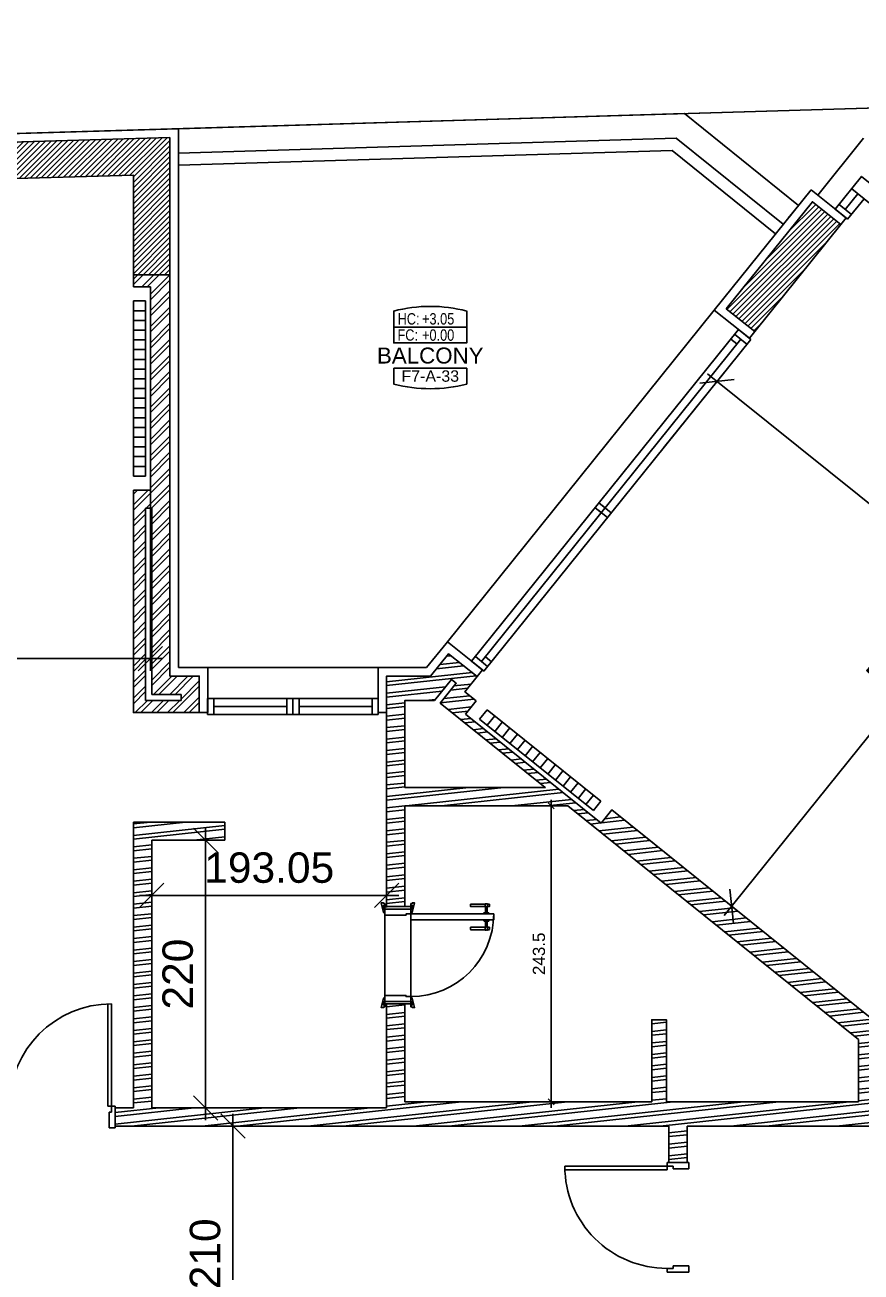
# Model space of a CAD drawing. Header units: metres. Extents: x 0 to 44.4, y -5.9 to 58.5.
# Drawn here: x 8.94 to 15.81, y 48.2 to 58.45 of the extents above; entities that cross this region are included whole.
import ezdxf
from ezdxf.enums import TextEntityAlignment as Align

# ---------------------------------------------------------------- set-up
doc = ezdxf.new("R2010")
doc.units = ezdxf.units.M
doc.header["$MEASUREMENT"] = 0
doc.header["$PDMODE"] = 3
doc.header["$PDSIZE"] = 0.3
doc.layers.get('0').update_dxf_attribs({"linetype": 'CONTINUOUS'})
doc.layers.get('DEFPOINTS').update_dxf_attribs({"linetype": 'CONTINUOUS'})
for name, color, linetype in [('04', 4, 'CONTINUOUS'), ('A-ALU', 9, 'CONTINUOUS'), ('A-ANNO-IDTAG', 7, 'CONTINUOUS'), ('A-BALUST', 1, 'CONTINUOUS'), ('a-dim', 3, 'CONTINUOUS'), ('A-DOORS', 1, 'CONTINUOUS'), ('A-HATCH-CONC', 8, 'CONTINUOUS'), ('A-HATCH-WALL', 8, 'CONTINUOUS'), ('A-PORTE', 1, 'CONTINUOUS'), ('A-PROJECTION', 8, 'CONTINUOUS'), ('A-REVETEMENT', 1, 'CONTINUOUS'), ('A-WALL', 4, 'CONTINUOUS'), ('Parcelle$0$N-PLOT', 5, 'CONTINUOUS'), ('S-2ND-3RD-4-5-6TH$0$N-PLOT', 5, 'CONTINUOUS'), ('S-7TH$0$A-STR 7-8TH', 2, 'CONTINUOUS'), ('S-7TH$0$N-PLOT', 5, 'CONTINUOUS')]:
    doc.layers.add(name, color=color, linetype=linetype)
doc.styles.add('A100-STEXT', font='ARIAL.TTF', dxfattribs={"height": 0.25})
doc.styles.add('BLOCK', font='ARIAL.TTF', dxfattribs={"width": 0.8, "height": 0.25})
doc.styles.add('STYLE1', font='ARIAL.TTF')
doc.dimstyles.new('A50-DIM', dxfattribs={"dimtxt": 0.1, "dimasz": 0.05, "dimexe": 0.05, "dimexo": 0.1, "dimgap": 0.05, "dimtad": 1, "dimlfac": 100, "dimrnd": 0.5, "dimdsep": 46, "dimtxsty": 'STYLE1', "dimblk": 'OBLIQUE', "dimcen": 0.05, "dimdle": 0.05, "dimclrd": 35, "dimclre": 35, "dimclrt": 256, "dimadec": 0, "dimazin": 0, "dimtfac": 1.4, "dimtix": 1, "dimtmove": 2, "dimatfit": 3, "dimldrblk": 'OPEN90', "dimfxl": 0, "dimtolj": 1, "dimarcsym": 0})
doc.dimstyles.new('dim-law', dxfattribs={"dimtxt": 0.25, "dimasz": 0.2, "dimexe": 0.1, "dimexo": 0.3, "dimgap": 0.1, "dimtad": 1, "dimlfac": 100, "dimdsep": 46, "dimtxsty": 'A100-STEXT', "dimblk1": 'OBLIQUE', "dimblk2": 'OBLIQUE', "dimsah": 1, "dimcen": -0.05, "dimdle": 0.1, "dimclrd": 15, "dimclre": 15, "dimclrt": 256, "dimadec": 0, "dimazin": 0, "dimtfac": 0.28, "dimtix": 1, "dimtmove": 2, "dimatfit": 3, "dimldrblk": 'OBLIQUE', "dimfxl": 0, "dimtolj": 1, "dimarcsym": 0})

# ---------------------------------------------------------------- blocks, each defined once
blk = doc.blocks.new('IDTAG')
at = {"color": 7}
blk.add_line((-0.008, -0.0055), (0.008, -0.0055), dxfattribs=at)
for points in [[(-0.008, 0), (-0.008, 0.007, -0.128676), (0.008, 0.007), (0.008, 0)], [(0.008, -0.0055), (0.008, -0.009, -0.128676), (-0.008, -0.009), (-0.008, -0.0055)]]:
    blk.add_lwpolyline(points, format="xyb", dxfattribs=at)
blk.add_lwpolyline([(-0.008, 0.0035), (0.008, 0.0035), (0.008, 0), (-0.008, 0)], close=True, dxfattribs=at)
at = {"color": 7, "style": 'BLOCK', "width": 0.8}
for s, p in [('HC:', (-0.00716, 0.00404)), ('FC:', (-0.00719, 0.0005))]:
    blk.add_text(s, height=0.0025, dxfattribs=at).set_placement(p)
for p in [(-0.00181, 0.00405), (-0.00181, 0.00049)]:
    blk.add_attdef('+0.000', p, '', height=0.0025, dxfattribs=at)
at = {"color": 7, "style": 'BLOCK'}
for tag, height, p in [('NAME', 0.0035, (0, -0.00275)), ('ROOM', 0.0025, (0, -0.00725))]:
    blk.add_attdef(tag, text='', height=height, dxfattribs=at).set_placement(p, align=Align.MIDDLE)
blk = doc.blocks.new('A$C45441731')
at = {"layer": 'A-ALU'}
for p, q in [((7.158, 57), (5.098, 57)), ((5.098, 57), (5.098, 56.87)), ((5.148, 57), (5.148, 56.87)), ((5.803, 56.935), (5.148, 56.935)), ((5.803, 57), (5.803, 56.87)), ((5.853, 57), (5.853, 56.87)), ((5.903, 57), (5.903, 56.87)), ((7.108, 56.935), (5.903, 56.935)), ((7.108, 57), (7.108, 56.87)), ((7.158, 57), (7.158, 56.87)), ((7.158, 56.87), (5.098, 56.87)), ((4.058, 52.915), (1.048, 52.915)), ((1.048, 52.915), (1.048, 52.785)), ((1.098, 52.915), (1.098, 52.785)), ((2.553, 52.785), (2.553, 52.915)), ((2.553, 52.915), (2.553, 52.785)), ((2.603, 52.785), (2.603, 52.915)), ((2.603, 52.915), (2.603, 52.785)), ((4.008, 52.915), (4.008, 52.785)), ((4.058, 52.915), (4.058, 52.785)), ((10.438, 52.915), (11.839, 52.915)), ((10.438, 52.915), (10.438, 52.785)), ((10.488, 52.915), (10.488, 52.785)), ((11.089, 52.915), (11.089, 52.785)), ((11.139, 52.915), (11.139, 52.785)), ((11.189, 52.915), (11.189, 52.785)), ((11.789, 52.915), (11.789, 52.785)), ((11.839, 52.915), (11.839, 52.785)), ((2.553, 52.85), (1.098, 52.85)), ((4.008, 52.85), (2.603, 52.85)), ((10.488, 52.85), (11.089, 52.85)), ((11.189, 52.85), (11.789, 52.85)), ((4.058, 52.785), (1.048, 52.785)), ((10.438, 52.785), (11.839, 52.785))]:
    blk.add_line(p, q, dxfattribs=at)
blk = doc.blocks.new('A$C7E5E5C8D')
at = {"layer": 'A-ALU'}
for p, q in [((14.8, 55.95), (12.607, 53.223)), ((14.769, 55.911), (14.87, 55.83)), ((14.8, 55.95), (14.901, 55.869)), ((14.819, 55.871), (12.689, 53.221)), ((14.901, 55.869), (12.708, 53.141)), ((14.737, 55.872), (14.788, 55.832)), ((13.622, 54.485), (13.723, 54.404)), ((13.653, 54.524), (13.754, 54.443)), ((12.607, 53.223), (12.708, 53.141)), ((12.638, 53.262), (12.739, 53.18)), ((12.72, 53.26), (12.771, 53.219))]:
    blk.add_line(p, q, dxfattribs=at)
blk = doc.blocks.new('A$C27EE2B71')
at = {"layer": 'A-ALU'}
for p, q in [((15.731, 57.107), (15.832, 57.026)), ((15.596, 56.94), (15.697, 56.858)), ((15.627, 56.979), (15.729, 56.897))]:
    blk.add_line(p, q, dxfattribs=at)
for points in [[(19.12, 54.548), (15.812, 57.209), (15.596, 56.94)], [(15.781, 57.067), (15.678, 56.938)], [(19.039, 54.447), (15.832, 57.026), (15.697, 56.858)]]:
    blk.add_lwpolyline(points, dxfattribs=at)
blk = doc.blocks.new('A$C087916A9')
at = {"layer": 'A-ALU'}
for name in ['A$C27EE2B71', 'A$C45441731', 'A$C7E5E5C8D']:
    blk.add_blockref(name, (0, 0), dxfattribs=at)
blk = doc.blocks.new('P90E18D')
at = {"layer": 'A-PORTE'}
for p, q in [((0, 0), (0.05, 0)), ((0, -0.18), (0, 0)), ((0.05, 0), (0.05, -0.13)), ((0.9, 0), (0.85, 0)), ((0.85, 0), (0.85, -0.13)), ((0.9, -0.18), (0.9, 0)), ((0.03, -0.18), (0, -0.18)), ((0.06, -0.18), (0.02, -0.18)), ((0.05, -0.13), (0.03, -0.13)), ((0.03, -0.13), (0.03, -0.18)), ((0.03, -0.18), (0.03, -1.02)), ((0.06, -1.02), (0.06, -0.18)), ((0.85, -0.13), (0.87, -0.13)), ((0.87, -0.13), (0.87, -0.18)), ((0.87, -0.18), (0.9, -0.18))]:
    blk.add_line(p, q, dxfattribs=at)
blk.add_arc((0.03, -0.18), 0.84, 270, 360, dxfattribs=at)
blk = doc.blocks.new('A$C0E414F3E')
at = {"layer": 'A-DOORS'}
for p, q in [((-0.215, -0.016), (-0.224, -0.044)), ((-0.224, -0.016), (-0.215, -0.044)), ((0, -0.016), (0.009, -0.044)), ((0.009, -0.016), (0, -0.044)), ((0, -0.135), (0, -0.085)), ((0, -0.085), (0.12, -0.085)), ((0.56, -0.085), (0.12, -0.085)), ((0.483, -0.085), (0.36, -0.085)), ((0.49, -0.005), (0.61, -0.005)), ((0.49, -0.025), (0.49, -0.006)), ((0.49, -0.025), (0.61, -0.025)), ((0.68, -0.085), (0.56, -0.085)), ((0.6, -0.085), (0.6, -0.077)), ((0.6, -0.085), (0.64, -0.085)), ((0.602, -0.075), (0.638, -0.075)), ((0.61, -0.028), (0.61, -0.002)), ((0.61, -0.002), (0.615, -0.002)), ((0.61, -0.028), (0.612, -0.028)), ((0.612, -0.075), (0.612, -0.028)), ((0.625, -0.002), (0.63, -0.002)), ((0.627, -0.075), (0.627, -0.028)), ((0.627, -0.028), (0.63, -0.028)), ((0.63, -0.028), (0.63, -0.002)), ((0.63, -0.005), (0.644, -0.005)), ((0.63, -0.025), (0.644, -0.025)), ((0.64, -0.085), (0.64, -0.077)), ((0.645, -0.025), (0.645, -0.006)), ((0.68, -0.135), (0.68, -0.085)), ((0.12, -0.135), (0, -0.135)), ((0.12, -0.135), (0.56, -0.135)), ((0.483, -0.135), (0.36, -0.135)), ((0.49, -0.195), (0.49, -0.214)), ((0.49, -0.195), (0.61, -0.195)), ((0.56, -0.135), (0.68, -0.135)), ((0.6, -0.135), (0.6, -0.143)), ((0.6, -0.135), (0.64, -0.135)), ((0.602, -0.145), (0.638, -0.145)), ((0.61, -0.192), (0.61, -0.218)), ((0.61, -0.192), (0.612, -0.192)), ((0.612, -0.145), (0.612, -0.192)), ((0.627, -0.145), (0.627, -0.192)), ((0.627, -0.192), (0.63, -0.192)), ((0.63, -0.192), (0.63, -0.218)), ((0.63, -0.195), (0.644, -0.195)), ((0.64, -0.135), (0.64, -0.143)), ((0.645, -0.195), (0.645, -0.214)), ((0.49, -0.215), (0.61, -0.215)), ((0.61, -0.218), (0.615, -0.218)), ((0.625, -0.218), (0.63, -0.218)), ((0.63, -0.215), (0.644, -0.215)), ((-0.215, -0.834), (-0.224, -0.806)), ((-0.224, -0.834), (-0.215, -0.806)), ((0, -0.834), (0.009, -0.806)), ((0.009, -0.834), (0, -0.806))]:
    blk.add_line(p, q, dxfattribs=at)
at = {"layer": 'A-DOORS', "color": 8}
for p, q in [((-0.215, -0.095), (-0.215, -0.755)), ((0, -0.765), (0, -0.085))]:
    blk.add_line(p, q, dxfattribs=at)
at = {"layer": 'A-DOORS'}
for points in [[(-0.215, -0.015), (-0.215, 0), (-0.225, 0), (-0.225, 0.005), (-0.245, 0.005), (-0.225, -0.073, 0.381769), (-0.223, -0.075), (-0.215, -0.075), (-0.215, -0.045), (-0.225, -0.045), (-0.225, -0.015), (-0.215, -0.015)], [(0, -0.015), (0, 0), (0.01, 0), (0.01, 0.005), (0.03, 0.005), (0.01, -0.073, -0.381769), (0.008, -0.075), (0, -0.075), (0, -0.045), (0.01, -0.045), (0.01, -0.015), (0, -0.015)], [(-0.215, -0.835), (-0.215, -0.85), (-0.225, -0.85), (-0.225, -0.855), (-0.245, -0.855), (-0.225, -0.777, -0.381769), (-0.223, -0.775), (-0.215, -0.775), (-0.215, -0.805), (-0.225, -0.805), (-0.225, -0.835), (-0.215, -0.835)], [(0, -0.835), (0, -0.85), (0.01, -0.85), (0.01, -0.855), (0.03, -0.855), (0.01, -0.777, 0.381769), (0.008, -0.775), (0, -0.775), (0, -0.805), (0.01, -0.805), (0.01, -0.835), (0, -0.835)]]:
    blk.add_lwpolyline(points, format="xyb", dxfattribs=at)
for points in [[(-0.215, -0.016), (-0.215, -0.044), (-0.224, -0.044), (-0.224, -0.016)], [(0, -0.016), (0, -0.044), (0.009, -0.044), (0.009, -0.016)], [(-0.215, -0.834), (-0.215, -0.806), (-0.224, -0.806), (-0.224, -0.834)], [(0, -0.834), (0, -0.806), (0.009, -0.806), (0.009, -0.834)]]:
    blk.add_lwpolyline(points, close=True, dxfattribs=at)
for points in [[(-0.215, -0.025), (0, -0.025), (0, -0.045), (-0.215, -0.045), (-0.215, -0.025)], [(0, -0.045), (-0.215, -0.045), (-0.215, -0.095), (-0.04, -0.095)], [(-0.04, -0.095), (-0.04, -0.085), (0, -0.085), (0, -0.045)], [(0, -0.805), (-0.215, -0.805), (-0.215, -0.755), (-0.04, -0.755)], [(-0.215, -0.825), (0, -0.825), (0, -0.805), (-0.215, -0.805), (-0.215, -0.825)], [(-0.04, -0.755), (-0.04, -0.765), (0, -0.765), (0, -0.805)]]:
    blk.add_lwpolyline(points, dxfattribs=at)
blk.add_arc((0, -0.085), 0.68, 270.0254, 359.9746, dxfattribs=at)
at = {"layer": 'A-DOORS', "extrusion": (0, 0, -1)}
for centre, major_axis, start_param, end_param in [((0.49, -0.006), (-0.000354, 0.000354), 5.497787, 7.068583), ((0.49, -0.025), (0.000354, 0.000354), 2.356194, 3.926991), ((0.602, -0.077), (-0.00141, 0.00141), 5.497787, 7.068583), ((0.62, -0.046), (-0.0138, 0.0138), 0.390607, 1.180189), ((0.62, 0.006), (-0.00642, 0.00642), 3.344077, 4.509904), ((0.638, -0.077), (0.00141, 0.00141), -0.785398, 0.785398), ((0.644, -0.006), (0.000354, 0.000354), -0.785398, 0.785398), ((0.644, -0.025), (-0.000354, 0.000354), 2.356194, 3.926991), ((0.49, -0.195), (-0.000354, 0.000354), 5.497787, 7.068583), ((0.602, -0.143), (-0.00141, 0.00141), 3.926991, 5.497787), ((0.62, -0.174), (-0.0138, 0.0138), 3.5322, 4.321782), ((0.638, -0.143), (-0.00141, 0.00141), 2.356194, 3.926991), ((0.644, -0.195), (0.000354, 0.000354), -0.785398, 0.785398), ((0.49, -0.214), (0.000354, 0.000354), 2.356194, 3.926991), ((0.62, -0.226), (-0.00642, 0.00642), 0.202485, 1.368312), ((0.644, -0.214), (0.000354, 0.000354), 0.785398, 2.356194)]:
    blk.add_ellipse(centre, major_axis=major_axis, ratio=1, start_param=start_param, end_param=end_param, dxfattribs=at)
blk = doc.blocks.new('_OBLIQUE')
at = {"color": 0, "linetype": 'ByBlock'}
blk.add_line((-0.5, -0.5), (0.5, 0.5), dxfattribs=at)
blk = doc.blocks.new('*D1039')
at = {"layer": 'a-dim', "color": 15, "lineweight": -2}
for p, q in [((14.184, 54.977), (14.687, 55.602)), ((23.056, 48.743), (14.546, 55.587)), ((22.538, 48.258), (23.04, 48.884))]:
    blk.add_line(p, q, dxfattribs=at)
at = {"layer": 'DEFPOINTS', "color": 0}
for p in [(14.624, 55.524), (13.996, 54.743), (22.35, 48.025)]:
    blk.add_point(p, dxfattribs=at)
at = {"layer": 'a-dim', "color": 15, "lineweight": -2, "xscale": 0.2, "yscale": 0.2, "zscale": 0.2}
for p, rotation in [((14.624, 55.524), 141.193709368005), ((22.978, 48.806), 321.1937093680051)]:
    blk.add_blockref('_OBLIQUE', p, dxfattribs=dict(at, rotation=rotation))
at = {"layer": 'a-dim', "insert": (18.944, 52.342), "char_height": 0.25, "attachment_point": 5, "rotation": 321.1937, "style": 'A100-STEXT'}
blk.add_mtext('\\A1;1072', dxfattribs=at)
blk = doc.blocks.new('*D1040')
at = {"layer": 'a-dim', "color": 15, "lineweight": -2}
for p, q in [((17.262, 55.876), (18.09, 55.21)), ((14.682, 51.131), (18.075, 55.35)), ((13.994, 51.812), (14.822, 51.146))]:
    blk.add_line(p, q, dxfattribs=at)
at = {"layer": 'DEFPOINTS', "color": 0}
for p in [(17.028, 56.064), (18.012, 55.272), (13.76, 52)]:
    blk.add_point(p, dxfattribs=at)
at = {"layer": 'a-dim', "color": 15, "lineweight": -2, "xscale": 0.2, "yscale": 0.2, "zscale": 0.2}
for p, rotation in [((18.012, 55.272), 51.19370936274749), ((14.744, 51.209), 231.1937093627475)]:
    blk.add_blockref('_OBLIQUE', p, dxfattribs=dict(at, rotation=rotation))
at = {"layer": 'a-dim', "insert": (16.201, 53.383), "char_height": 0.25, "attachment_point": 5, "rotation": 51.1937, "style": 'A100-STEXT'}
blk.add_mtext('\\A1;521.5', dxfattribs=at)
blk = doc.blocks.new('*D1041')
at = {"layer": 'A-HATCH-WALL', "color": 35, "lineweight": -2, "ltscale": 4}
for p, q in [((12.159, 52.034), (13.312, 52.034)), ((13.262, 52.084), (13.262, 49.55)), ((12.159, 49.6), (13.312, 49.6))]:
    blk.add_line(p, q, dxfattribs=at)
at = {"layer": 'DEFPOINTS', "color": 0, "ltscale": 4}
for p in [(12.059, 52.034), (12.059, 49.6), (13.262, 49.6)]:
    blk.add_point(p, dxfattribs=at)
at = {"layer": 'A-HATCH-WALL', "color": 35, "lineweight": -2, "ltscale": 4, "xscale": 0.05, "yscale": 0.05, "zscale": 0.05}
for p, rotation in [((13.262, 52.034), 90), ((13.262, 49.6), 270)]:
    blk.add_blockref('_OBLIQUE', p, dxfattribs=dict(at, rotation=rotation))
at = {"layer": 'A-HATCH-WALL', "ltscale": 4, "insert": (13.161, 50.817), "char_height": 0.1, "attachment_point": 5, "rotation": 90, "style": 'STYLE1'}
blk.add_mtext('\\A1;243.5', dxfattribs=at)
blk = doc.blocks.new('_Open90')
at = {"color": 0, "linetype": 'ByBlock', "lineweight": -2}
for p, q in [((0, 0), (-1, 0)), ((-0.5, 0.5), (0, 0)), ((0, 0), (-0.5, -0.5))]:
    blk.add_line(p, q, dxfattribs=at)
blk = doc.blocks.new('*D1042')
at = {"layer": 'a-dim', "color": 15, "lineweight": -2}
for p, q in [((9.978, 51.45), (9.978, 51.197)), ((11.909, 51.45), (11.909, 51.197)), ((9.878, 51.297), (12.009, 51.297))]:
    blk.add_line(p, q, dxfattribs=at)
at = {"layer": 'DEFPOINTS', "color": 0}
for p in [(9.978, 51.75), (11.909, 51.75), (11.909, 51.297)]:
    blk.add_point(p, dxfattribs=at)
at = {"layer": 'a-dim', "color": 15, "lineweight": -2, "xscale": 0.2, "yscale": 0.2, "zscale": 0.2, "rotation": 180}
blk.add_blockref('_OBLIQUE', (9.978, 51.297), dxfattribs=at)
at = {"layer": 'a-dim', "color": 15, "lineweight": -2, "xscale": 0.2, "yscale": 0.2, "zscale": 0.2}
blk.add_blockref('_OBLIQUE', (11.909, 51.297), dxfattribs=at)
at = {"layer": 'a-dim', "insert": (10.944, 51.524), "char_height": 0.25, "attachment_point": 5, "style": 'A100-STEXT'}
blk.add_mtext('\\A1;193.05', dxfattribs=at)
blk = doc.blocks.new('*D1043')
at = {"layer": 'a-dim', "color": 15, "lineweight": -2}
for p, q in [((10.421, 51.85), (10.421, 49.45)), ((10.278, 51.75), (10.321, 51.75)), ((10.278, 49.55), (10.321, 49.55))]:
    blk.add_line(p, q, dxfattribs=at)
at = {"layer": 'DEFPOINTS', "color": 0}
for p in [(10.578, 51.75), (10.421, 49.55), (10.578, 49.55)]:
    blk.add_point(p, dxfattribs=at)
at = {"layer": 'a-dim', "color": 15, "lineweight": -2, "xscale": 0.2, "yscale": 0.2, "zscale": 0.2}
for p, rotation in [((10.421, 51.75), 90), ((10.421, 49.55), 270)]:
    blk.add_blockref('_OBLIQUE', p, dxfattribs=dict(at, rotation=rotation))
at = {"layer": 'a-dim', "insert": (10.193, 50.65), "char_height": 0.25, "attachment_point": 5, "rotation": 90, "style": 'A100-STEXT'}
blk.add_mtext('\\A1;220', dxfattribs=at)
blk = doc.blocks.new('*D1047')
at = {"layer": 'a-dim', "color": 15, "lineweight": -2}
for p, q in [((5.028, 54.93), (5.028, 53.144)), ((9.968, 54.93), (9.968, 53.144)), ((4.928, 53.244), (10.068, 53.244))]:
    blk.add_line(p, q, dxfattribs=at)
at = {"layer": 'DEFPOINTS', "color": 0}
for p in [(5.028, 55.23), (9.968, 55.23), (9.968, 53.244)]:
    blk.add_point(p, dxfattribs=at)
at = {"layer": 'a-dim', "color": 15, "lineweight": -2, "xscale": 0.2, "yscale": 0.2, "zscale": 0.2, "rotation": 180}
blk.add_blockref('_OBLIQUE', (5.028, 53.244), dxfattribs=at)
at = {"layer": 'a-dim', "color": 15, "lineweight": -2, "xscale": 0.2, "yscale": 0.2, "zscale": 0.2}
blk.add_blockref('_OBLIQUE', (9.968, 53.244), dxfattribs=at)
at = {"layer": 'a-dim', "insert": (7.498, 53.472), "char_height": 0.25, "attachment_point": 5, "style": 'A100-STEXT'}
blk.add_mtext('\\A1;494', dxfattribs=at)
blk = doc.blocks.new('*D1062')
at = {"layer": 'a-dim', "color": 15, "lineweight": -2}
for p, q in [((10.645, 49.5), (10.645, 47.2)), ((9.978, 49.4), (10.745, 49.4)), ((9.978, 47.3), (10.745, 47.3))]:
    blk.add_line(p, q, dxfattribs=at)
at = {"layer": 'DEFPOINTS', "color": 0}
for p in [(9.678, 49.4), (9.678, 47.3), (10.645, 47.3)]:
    blk.add_point(p, dxfattribs=at)
at = {"layer": 'a-dim', "color": 15, "lineweight": -2, "xscale": 0.2, "yscale": 0.2, "zscale": 0.2}
for p, rotation in [((10.645, 49.4), 90), ((10.645, 47.3), 270)]:
    blk.add_blockref('_OBLIQUE', p, dxfattribs=dict(at, rotation=rotation))
at = {"layer": 'a-dim', "insert": (10.418, 48.35), "char_height": 0.25, "attachment_point": 5, "rotation": 90, "style": 'A100-STEXT'}
blk.add_mtext('\\A1;210', dxfattribs=at)

msp = doc.modelspace()

# ---------------------------------------------------------------- hatches: boundary and pattern name
at = {"layer": 'A-HATCH-CONC', "ltscale": 4}
h = msp.add_hatch(dxfattribs=at)
h.set_pattern_fill('ANSI31', color=256, scale=0.25, style=0)
h.paths.add_polyline_path([(10.12837, 57.52936), (8.439, 57.47908), (7.22837, 57.14025), (7.22837, 56.4), (7.62837, 56.4), (7.62837, 56.94336), (8.47393, 57.18001), (9.82837, 57.22032), (9.82837, 56.4), (10.12837, 56.4)])
at = {"layer": 'A-HATCH-CONC'}
h = msp.add_hatch(dxfattribs=at)
h.set_pattern_fill('ANSI31', color=256, scale=0.25, style=0)
h.paths.add_polyline_path([(15.64168, 56.81333), (15.4079, 57.00134), (14.69974, 56.12076), (14.93352, 55.93275)])
at = {"layer": 'A-HATCH-WALL'}
h = msp.add_hatch(dxfattribs=at)
h.set_pattern_fill('ANSI32', color=256, scale=0.25, style=0)
h.paths.add_polyline_path([(12.07837, 46), (13.27837, 46), (13.27837, 46.15), (12.07025, 46.15), (12.07025, 46.5), (12.52837, 46.5), (12.52837, 47.7), (14.17837, 47.7), (14.17837, 47.78), (12.97837, 47.78), (12.97837, 47.9), (11.92837, 47.9), (11.92837, 47.3), (8.97837, 47.3), (8.97837, 47.9), (8.62837, 47.9), (8.62837, 47.75), (8.82837, 47.75), (8.82837, 46.55), (8.97837, 46.55), (8.97837, 47.15), (11.92837, 47.15), (11.92837, 43.4), (12.07837, 43.4)])
h.paths.add_polyline_path([(12.07837, 47.7), (12.37837, 47.7), (12.37837, 46.65), (12.07837, 46.65)], flags=17)
h.paths.add_polyline_path([(12.07837, 46.65), (12.07837, 47.6), (12.37837, 47.6), (12.37837, 46.65)], flags=16)
h.paths.add_polyline_path([(14.37837, 47.6), (14.17837, 47.6), (14.17837, 46.15), (14.07837, 46.15), (14.07837, 46), (14.22837, 46), (14.22837, 45.9), (14.37837, 45.9)])
h.paths.add_polyline_path([(14.37837, 45.1), (14.22837, 45.1), (14.22837, 44.20525), (14.21633, 44.19028), (14.567, 43.90827), (15.06835, 44.53169), (14.71768, 44.8137), (14.37837, 44.39177)])
h.paths.add_polyline_path([(14.74057, 44.6028), (14.85746, 44.5088), (14.54411, 44.11917), (14.42722, 44.21317)], flags=16)
h.paths.add_polyline_path([(14.74057, 44.6028), (14.85746, 44.5088), (14.54411, 44.11917), (14.42722, 44.21317), (14.5839, 44.40799)], flags=16)
h.paths.add_polyline_path([(14.74362, 44.57468), (14.82934, 44.50575), (14.54106, 44.14729), (14.70275, 44.41156)], flags=0)
h.paths.add_polyline_path([(3.82837, 47.9), (3.72837, 47.9), (3.72837, 49.4), (3.82837, 49.4), (3.82837, 49.55), (3.57837, 49.55), (3.57837, 47.9), (0.47837, 47.9), (0.47837, 47.75), (3.57837, 47.75), (3.57837, 47.15), (3.72837, 47.15), (3.72837, 47.75), (3.82837, 47.75)])
h.paths.add_polyline_path([(5.02837, 43.85), (4.87837, 43.85), (4.87837, 43.8), (4.87837, 43.6), (4.22837, 43.6), (4.22837, 43.8), (4.07837, 43.8), (4.07837, 43.5), (5.02837, 43.5)])
h.paths.add_polyline_path([(1.02837, 43.8), (0.47837, 43.8), (0.47837, 43.7), (0.87837, 43.7), (0.87837, 43.65), (0.47837, 43.65), (0.47837, 43.5), (1.02837, 43.5)])
h.paths.add_polyline_path([(5.02837, 42.76), (4.72837, 42.76), (4.72837, 42.16), (4.07837, 42.16), (4.07837, 42), (5.02837, 42)])
h.paths.add_polyline_path([(4.87837, 42.61), (4.92837, 42.61), (4.92837, 42.16), (4.87837, 42.16)], flags=16)
h.paths.add_polyline_path([(7.22837, 42.15), (5.76837, 42.15), (5.76837, 42.2), (7.22837, 42.2), (7.22837, 42.3), (5.61837, 42.3), (5.61837, 42), (7.22837, 42)])
h.paths.add_polyline_path([(8.00837, 42.3), (7.52837, 42.3), (7.52837, 42.2), (7.85837, 42.2), (7.85837, 42.15), (7.52837, 42.15), (7.52837, 42), (8.00837, 42)])
h.paths.add_polyline_path([(11.92837, 42.15), (11.59837, 42.15), (11.59837, 42.2), (11.92837, 42.2), (11.92837, 42.3), (11.44837, 42.3), (11.44837, 42), (11.92837, 42)])
h.paths.add_polyline_path([(8.77837, 49.55), (8.02837, 49.55), (8.02837, 51.75), (8.62837, 51.75), (8.62837, 51.9), (5.02837, 51.9), (5.02837, 55.23), (4.72837, 55.23), (4.72837, 53.1), (4.12837, 53.1), (4.12837, 52.8), (4.82837, 52.8), (4.96837, 52.8), (4.96837, 51.61), (4.82837, 51.61), (4.82837, 51.2), (5.02837, 51.2), (5.02837, 51.75), (7.87837, 51.75), (7.87837, 49.6), (5.47837, 49.6), (5.47837, 50.25), (5.02837, 50.25), (5.02837, 50.35), (4.82837, 50.35), (4.82837, 49.55), (4.72837, 49.55), (4.72837, 49.4), (8.77837, 49.4)])
h.paths.add_polyline_path([(5.32837, 49.55), (5.02837, 49.55), (5.02837, 50.1), (5.32837, 50.1)], flags=17)
h.paths.add_polyline_path([(5.30837, 49.57), (5.20822, 49.95566), (5.04837, 50.08), (5.30837, 50.08)], flags=16)
h.paths.add_polyline_path([(4.92837, 52.9), (4.27837, 52.9), (4.27837, 52.95), (4.87837, 52.95), (4.87837, 55.13), (4.92837, 55.13)], flags=16)
h.paths.add_polyline_path([(0.97837, 57.25557), (0.47837, 57.24069), (0.47837, 57.09062), (0.87837, 57.10253), (0.87837, 56.55), (0.47837, 56.55), (0.47837, 56.4), (0.97837, 56.4)])
h.paths.add_polyline_path([(5.02837, 56.93), (4.72837, 56.93), (4.72837, 56.47), (5.02837, 56.47)])
h.paths.add_polyline_path([(4.87837, 56.78), (4.92837, 56.78), (4.92837, 56.57), (4.87837, 56.57)], flags=16)
h.paths.add_polyline_path([(0.97837, 53.1), (0.47837, 53.1), (0.47837, 52.95), (0.82837, 52.95), (0.82837, 52.9), (0.47837, 52.9), (0.47837, 52.8), (0.97837, 52.8)])
h.paths.add_polyline_path([(10.12837, 56.4), (9.82837, 56.4), (9.82837, 56.3), (9.96837, 56.3), (9.96837, 54.63), (9.82837, 54.63), (9.82837, 52.8), (10.3689, 52.8), (10.3689, 53.1), (10.12837, 53.1)])
h.paths.add_polyline_path([(9.92837, 54.48), (9.97837, 54.48), (9.97837, 52.95), (10.2189, 52.95), (10.2189, 52.9), (9.92837, 52.9)], flags=16)
h = msp.add_hatch(dxfattribs=at)
h.set_pattern_fill('ANSI32', color=256, scale=0.25, style=0)
h.set_pattern_definition([(6.1937, (20.52965, 44.18195), (-0.0101147, 0.09320276), []), (6.1937, (20.56409, 44.15425), (-0.0101147, 0.09320276), [])])
h.paths.add_polyline_path([(19.23364, 45.80167), (16.62443, 47.9), (15.41728, 47.9), (15.37837, 47.9), (15.37837, 47.75), (15.43621, 47.75), (16.5716, 47.75), (16.95769, 47.43951), (19.13964, 45.68478)])
h.paths.add_polyline_path([(16.91601, 49.46207), (13.75997, 52.00016), (13.67223, 51.89107), (12.55787, 52.78723), (12.64561, 52.89633), (12.5521, 52.97153), (12.65237, 53.09621), (12.41859, 53.28422), (12.27044, 53.1), (11.9089, 53.1), (11.9089, 51.205), (12.0589, 51.205), (12.0589, 52.03389), (13.3989, 52.03389), (15.78753, 50.11294), (15.78753, 49.6), (14.20753, 49.6), (14.20753, 50.275), (14.08753, 50.275), (14.08753, 49.6), (12.0589, 49.6), (12.0589, 50.405), (11.9089, 50.405), (11.9089, 49.55), (9.97837, 49.55), (9.97837, 51.75), (10.57837, 51.75), (10.57837, 51.9), (9.82837, 51.9), (9.82837, 49.55), (9.67837, 49.55), (9.67837, 49.4), (14.22837, 49.4), (14.22837, 49.1), (14.37837, 49.1), (14.37837, 49.4), (16.67405, 49.4), (16.79068, 49.30624)])
h.paths.add_polyline_path([(16.48753, 49.55), (15.93753, 49.55), (15.93753, 49.99231)], flags=16)
h.paths.add_polyline_path([(13.21237, 52.18389), (12.0589, 52.18389), (12.0589, 52.9), (12.30208, 52.9), (12.44147, 53.07333), (12.48044, 53.04199), (12.34883, 52.87835)], flags=16)

# ---------------------------------------------------------------- linework, layer by layer
at = {"layer": '04', "color": 11}
for p, q in [((9.82837, 56.185), (9.82837, 54.745)), ((9.82837, 56.185), (9.92837, 56.185)), ((9.82837, 56.105), (9.92837, 56.105)), ((9.92837, 56.185), (9.92837, 54.745)), ((9.82837, 56.025), (9.92837, 56.025)), ((9.82837, 55.945), (9.92837, 55.945)), ((9.82837, 55.865), (9.92837, 55.865)), ((9.82837, 55.785), (9.92837, 55.785)), ((9.82837, 55.785), (9.92837, 55.785)), ((9.82837, 55.705), (9.92837, 55.705)), ((9.82837, 55.625), (9.92837, 55.625)), ((9.82837, 55.545), (9.92837, 55.545)), ((9.82837, 55.465), (9.92837, 55.465)), ((9.82837, 55.385), (9.92837, 55.385)), ((9.82837, 55.305), (9.92837, 55.305)), ((9.82837, 55.225), (9.92837, 55.225)), ((9.82837, 55.145), (9.92837, 55.145)), ((9.82837, 55.065), (9.92837, 55.065)), ((9.82837, 54.985), (9.92837, 54.985)), ((9.82837, 54.905), (9.92837, 54.905)), ((9.82837, 54.825), (9.92837, 54.825)), ((9.82837, 54.745), (9.92837, 54.745)), ((12.73523, 52.82426), (12.67256, 52.74633)), ((13.67035, 52.07223), (12.73523, 52.82426)), ((13.60768, 51.99431), (12.67256, 52.74633)), ((12.79757, 52.77412), (12.7349, 52.6962)), ((12.85991, 52.72399), (12.79724, 52.64606)), ((12.92225, 52.67385), (12.85958, 52.59593)), ((12.98459, 52.62372), (12.92192, 52.54579)), ((13.04693, 52.57358), (12.98426, 52.49566)), ((13.10928, 52.52345), (13.04661, 52.44552)), ((13.17162, 52.47331), (13.10895, 52.39539)), ((13.23396, 52.42318), (13.17129, 52.34525)), ((13.2963, 52.37304), (13.23363, 52.29512)), ((13.35864, 52.32291), (13.29597, 52.24498)), ((13.42098, 52.27277), (13.35831, 52.19485)), ((13.48332, 52.22264), (13.42066, 52.14471)), ((13.54567, 52.1725), (13.483, 52.09458)), ((13.60801, 52.12237), (13.54534, 52.04444)), ((13.67035, 52.07223), (13.60768, 51.99431))]:
    msp.add_line(p, q, dxfattribs=at)
at = {"layer": 'A-ALU'}
for p, q in [((12.39732, 53.36947), (14.60132, 56.11008)), ((13.64524, 54.46645), (13.72316, 54.40378)), ((13.67657, 54.50541), (13.7545, 54.44274)), ((10.4389, 53.17), (11.8389, 53.17))]:
    msp.add_line(p, q, dxfattribs=at)
at = {"layer": 'A-BALUST'}
for p, q in [((14.28836, 57.52311), (10.19837, 57.40138)), ((15.16847, 56.81532), (14.28836, 57.52311)), ((10.19837, 57.30134), (14.25444, 57.42206)), ((10.19837, 57.40138), (10.19837, 57.30134)), ((14.25444, 57.42206), (15.1058, 56.73739)), ((15.20921, 56.86597), (15.27188, 56.9439))]:
    msp.add_line(p, q, dxfattribs=at)
at = {"layer": 'A-PROJECTION'}
for p, q in [((10.19837, 57.60147), (14.35618, 57.72522)), ((14.35618, 57.72522), (15.29381, 56.97117)), ((15.82778, 57.52345), (15.45176, 57.05588))]:
    msp.add_line(p, q, dxfattribs=at)
at = {"layer": 'A-REVETEMENT'}
for p, q in [((8.41774, 57.5485), (10.19837, 57.6015)), ((10.19837, 53.17), (10.19837, 57.6015)), ((15.39722, 57.09975), (14.60132, 56.11008)), ((15.68554, 56.86788), (15.39722, 57.09975)), ((15.64168, 56.81333), (15.68554, 56.86788)), ((14.88965, 55.87821), (14.60132, 56.11008)), ((14.93352, 55.93275), (14.88965, 55.87821)), ((12.2369, 53.17), (12.39732, 53.36947)), ((12.69624, 53.15076), (12.40791, 53.38264)), ((10.19837, 53.17), (10.4389, 53.17)), ((10.4389, 53.17), (10.4389, 52.8)), ((11.8389, 53.17), (12.2369, 53.17)), ((11.8389, 52.8), (11.8389, 53.17)), ((12.69624, 53.15076), (12.65237, 53.09621)), ((10.4389, 52.8), (10.3689, 52.8)), ((11.9089, 52.8), (11.8389, 52.8))]:
    msp.add_line(p, q, dxfattribs=at)
at = {"layer": 'A-WALL'}
for p, q in [((9.82837, 56.3), (9.82837, 56.4)), ((9.96837, 56.3), (9.82837, 56.3)), ((9.96837, 54.63), (9.96837, 56.3)), ((9.96837, 54.63), (9.82837, 54.63)), ((9.97837, 54.48), (9.92837, 54.48)), ((9.92837, 52.9), (9.92837, 54.48)), ((9.97837, 54.48), (9.97837, 52.95)), ((9.97837, 52.95), (10.2189, 52.95)), ((10.2189, 52.95), (10.2189, 52.9)), ((10.2189, 52.9), (9.92837, 52.9)), ((12.64561, 52.89633), (12.55787, 52.78723)), ((13.67223, 51.89107), (12.55787, 52.78723)), ((13.75997, 52.00016), (13.67223, 51.89107)), ((9.82837, 49.55), (9.82837, 51.9)), ((10.57837, 51.9), (9.82837, 51.9)), ((10.57837, 51.9), (10.57837, 51.75)), ((9.97837, 49.55), (9.97837, 51.75)), ((9.97837, 51.75), (10.57837, 51.75)), ((11.9089, 50.405), (12.0589, 50.405)), ((11.9089, 50.405), (11.9089, 49.55)), ((12.0589, 50.405), (12.0589, 49.6)), ((15.78753, 50.11294), (15.78753, 49.6)), ((9.67837, 49.55), (9.82837, 49.55)), ((9.67837, 49.55), (9.67837, 49.4)), ((9.97837, 49.55), (11.9089, 49.55)), ((14.08753, 49.6), (12.0589, 49.6)), ((15.78753, 49.6), (14.20753, 49.6)), ((9.67837, 49.4), (14.22837, 49.4)), ((14.22837, 49.1), (14.22837, 49.4)), ((14.37837, 49.1), (14.37837, 49.4)), ((14.37837, 49.4), (16.67405, 49.4)), ((14.22837, 49.1), (14.37837, 49.1))]:
    msp.add_line(p, q, dxfattribs=at)
for points in [[(10.12837, 56.4), (10.12837, 53.1), (10.3689, 53.1), (10.3689, 52.8), (9.82837, 52.8), (9.82837, 54.63)], [(9.82837, 56.3), (9.82837, 56.4)], [(12.64561, 52.89633), (12.5521, 52.97153), (12.65237, 53.09621), (12.41859, 53.28422), (12.27044, 53.1), (11.9089, 53.1), (11.9089, 51.205), (12.0589, 51.205), (12.0589, 52.03389), (13.3989, 52.03389), (15.78753, 50.11294)], [(16.67405, 49.4), (16.79068, 49.30624), (16.91601, 49.46207), (13.75997, 52.00016)], [(14.20753, 49.6), (14.20753, 50.275), (14.08753, 50.275), (14.08753, 49.6)]]:
    msp.add_lwpolyline(points, dxfattribs=at)
msp.add_lwpolyline([(12.30208, 52.9), (12.0589, 52.9), (12.0589, 52.18389), (13.21237, 52.18389), (12.34883, 52.87835), (12.48044, 53.04199), (12.44147, 53.07333)], close=True, dxfattribs=at)
at = {"layer": 'Parcelle$0$N-PLOT'}
msp.add_lwpolyline([(0, 0), (38.90837, 0, 0.41421356), (41.90837, 3), (41.90837, 55.45463, 0.4229554), (38.81912, 58.4533), (0, 57.29794)], format="xyb", close=True, dxfattribs=at)
at = {"layer": 'S-2ND-3RD-4-5-6TH$0$N-PLOT'}
msp.add_lwpolyline([(0, 0), (38.90837, 0, 0.41421356), (41.90837, 3), (41.90837, 55.45463, 0.4229554), (38.81912, 58.4533), (0, 57.29794)], format="xyb", close=True, dxfattribs=at)
at = {"layer": 'S-7TH$0$A-STR 7-8TH'}
for points in [[(10.12837, 57.52936), (8.439, 57.47908), (7.22837, 57.14025), (7.22837, 56.4), (7.62837, 56.4), (7.62837, 56.94336), (8.47393, 57.18001), (9.82837, 57.22032), (9.82837, 56.4), (10.12837, 56.4)], [(14.69974, 56.12076), (15.4079, 57.00134), (15.64168, 56.81333), (14.93352, 55.93275)]]:
    msp.add_lwpolyline(points, close=True, dxfattribs=at)
at = {"layer": 'S-7TH$0$N-PLOT'}
msp.add_line((38.81912, 58.4533), (0, 57.29794), dxfattribs=at)

# ---------------------------------------------------------------- block references
at = {"layer": 'A-ALU', "ltscale": 4}
msp.add_blockref('A$C087916A9', (0, 0), dxfattribs=at)
at = {"layer": 'A-ANNO-IDTAG'}
ref = msp.add_blockref('IDTAG', (12.26745, 55.83946), dxfattribs=dict(at, xscale=37.5, yscale=37.5, zscale=37.5))
ref.add_attrib('+0.000', '+3.05', (12.19967, 55.99116), dxfattribs={"layer": '0', "color": 7, "height": 0.09375, "style": 'BLOCK', "width": 0.8})
ref.add_attrib('+0.000', '+0.00', (12.19967, 55.85784), dxfattribs={"layer": '0', "color": 7, "height": 0.09375, "style": 'BLOCK', "width": 0.8})
ref.add_attrib('ROOM', 'F7-A-33', dxfattribs={"layer": '0', "color": 7, "height": 0.09375, "style": 'BLOCK'}).set_placement((12.26745, 55.56758), align=Align.MIDDLE)
ref.add_attrib('NAME', 'BALCONY', dxfattribs={"layer": '0', "color": 7, "height": 0.13125, "style": 'BLOCK'}).set_placement((12.26745, 55.73633), align=Align.MIDDLE)
at = {"layer": 'A-DOORS'}
msp.add_blockref('A$C0E414F3E', (12.1089, 51.23), dxfattribs=at)
for p, rotation in [((9.67837, 49.385), 180.0000000042469), ((14.39337, 49.1), 270)]:
    msp.add_blockref('P90E18D', p, dxfattribs=dict(at, rotation=rotation))

# ---------------------------------------------------------------- dimensions: what is measured, and where the dimension line sits
at = {"layer": 'a-dim'}
for p1, p2, distance, picture, middle in [((13.75997, 52.00016), (17.02815, 56.06405), -1.26308, '*D1040', (16.20094, 53.38321)), ((22.34954, 48.02465), (13.99577, 54.74276), -1.00239, '*D1039', (18.9435, 52.34223)), ((5.02837, 55.23), (9.96837, 55.23), -1.98595, '*D1047', (7.49837, 53.47169)), ((10.57837, 51.75), (10.57837, 49.55), -0.15727, '*D1043', (10.19345, 50.65)), ((9.97837, 51.75), (11.9089, 51.75), -0.45333, '*D1042', (10.94363, 51.5244)), ((9.67837, 49.4), (9.67837, 47.3), 0.96678, '*D1062', (10.4175, 48.35))]:
    dim = msp.add_aligned_dim(p1=p1, p2=p2, distance=distance, dimstyle='dim-law', dxfattribs=at)
    dim.commit()
    dim.dimension.update_dxf_attribs({"geometry": picture, "text_midpoint": middle})
at = {"layer": 'A-HATCH-WALL', "ltscale": 4}
dim = msp.add_aligned_dim(p1=(12.0589, 52.03389), p2=(12.0589, 49.6), distance=1.20356, dimstyle='A50-DIM', dxfattribs=at)
dim.commit()
dim.dimension.update_dxf_attribs({"geometry": '*D1041', "text_midpoint": (13.16136, 50.81694)})

doc.saveas('drawing.dxf')
